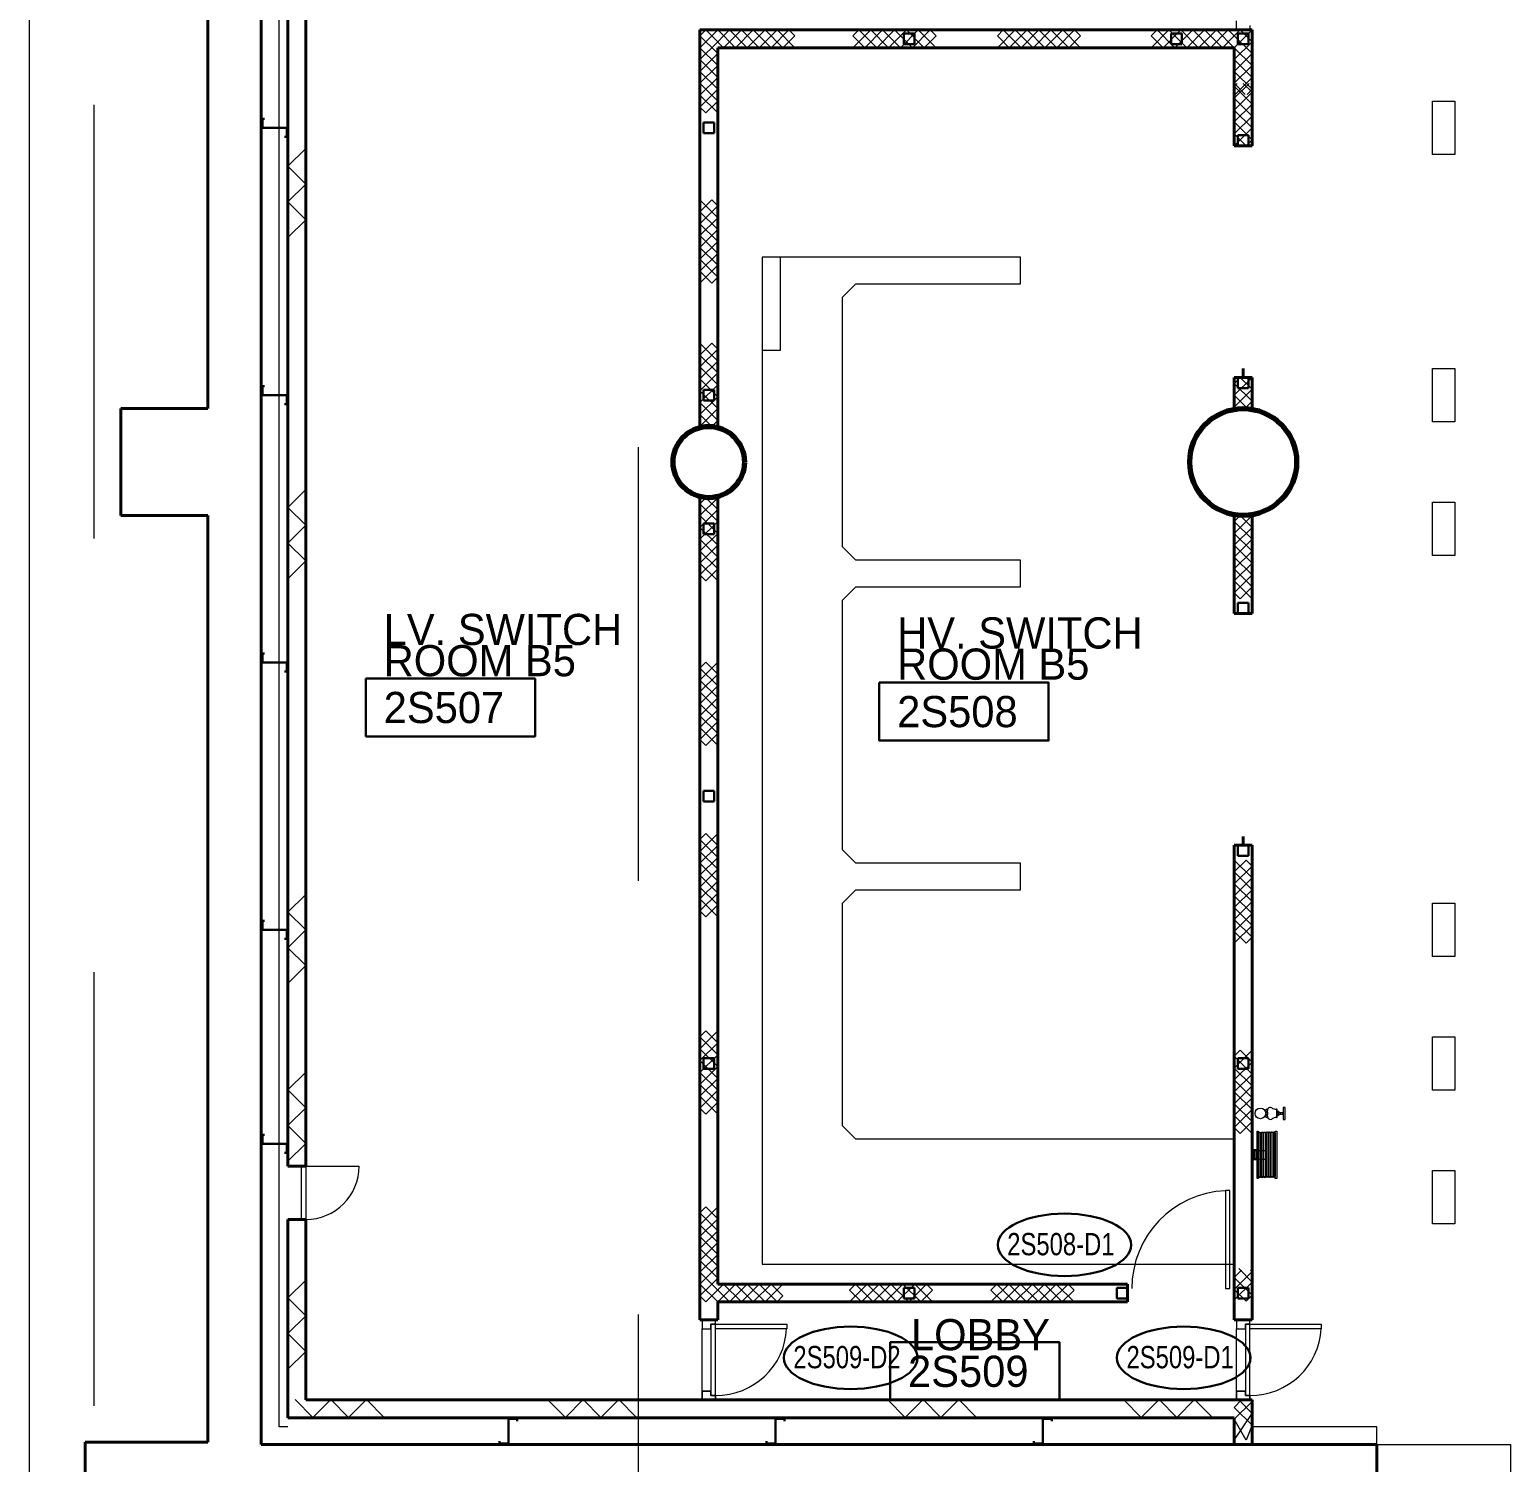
# Model space of a CAD drawing. Header units: metres. Extents: x 1807 to 3745, y 842 to 1968.
# Drawn here: x 3364.38 to 3381, y 1188.78 to 1204.85 of the extents above; entities that cross this region are included whole.
import ezdxf
from ezdxf.enums import TextEntityAlignment as Align

# ---------------------------------------------------------------- set-up
doc = ezdxf.new("R2010")
doc.units = ezdxf.units.M
doc.header["$MEASUREMENT"] = 0
for name, pattern in [('DGN1', [7.299439, 0, -7.299439]), ('DGN2', [9.732586, 4.866293, -4.866293]), ('DGN6', [18.248598, 0, -3.64972, 7.299439, -3.64972, 0, -3.64972])]:
    doc.linetypes.add(name, pattern=pattern)
doc.layers.get('0').update_dxf_attribs({"lineweight": 0})
for name, color, linetype, lineweight in [('Level 1', 7, 'Continuous', 0), ('Level 31', 7, 'Continuous', 0), ('Level 33', 7, 'Continuous', 0), ('Primary Door', 7, 'Continuous', 0), ('TRIRIGA DOOR BOX', 7, 'Continuous', 0)]:
    doc.layers.add(name, color=color, linetype=linetype, lineweight=lineweight)
doc.styles.add('Style-CHAR_FAST_FONT', font='CHAR_FAST_FONT.shx', dxfattribs={"height": 0.2})

# ---------------------------------------------------------------- blocks, each defined once
blk = doc.blocks.new('AnonymusCell_262')
at = {"layer": 'Primary Door', "color": 7, "linetype": 'Continuous', "lineweight": 30}
blk.add_ellipse((0, 0), major_axis=(0.75, 0), ratio=0.466667, dxfattribs=at)
at = {"layer": 'Primary Door', "color": 7, "linetype": 'Continuous', "lineweight": 30, "style": 'Style-CHAR_FAST_FONT', "width": 0.799986}
blk.add_text('2S508-D1', height=0.25, dxfattribs=at).set_placement((-0.643, 0.133), align=Align.TOP_LEFT)
blk = doc.blocks.new('AnonymusCell_264')
at = {"layer": 'Primary Door', "color": 7, "linetype": 'Continuous', "lineweight": 30}
blk.add_ellipse((0, 0), major_axis=(0.75, 0), ratio=0.466667, dxfattribs=at)
at = {"layer": 'Primary Door', "color": 7, "linetype": 'Continuous', "lineweight": 30, "style": 'Style-CHAR_FAST_FONT', "width": 0.799986}
blk.add_text('2S509-D1', height=0.25, dxfattribs=at).set_placement((-0.643, 0.133), align=Align.TOP_LEFT)
blk = doc.blocks.new('AnonymusCell_266')
at = {"layer": 'Primary Door', "color": 7, "linetype": 'Continuous', "lineweight": 30}
blk.add_ellipse((0, 0), major_axis=(0.75, 0), ratio=0.466667, dxfattribs=at)
at = {"layer": 'Primary Door', "color": 7, "linetype": 'Continuous', "lineweight": 30, "style": 'Style-CHAR_FAST_FONT', "width": 0.799986}
blk.add_text('2S509-D2', height=0.25, dxfattribs=at).set_placement((-0.643, 0.133), align=Align.TOP_LEFT)

msp = doc.modelspace()

# ---------------------------------------------------------------- linework, layer by layer
at = {"layer": 'Level 1', "color": 7, "linetype": 'Continuous', "lineweight": 40}
for p, q in [((3366.975, 1188.975), (3366.975, 1307.8)), ((3367.275, 1192.1), (3367.275, 1211.9)), ((3367.475, 1192.1), (3367.475, 1211.9)), ((3366.375, 1211.4), (3366.375, 1200.6)), ((3371.9, 1200.4), (3371.9, 1204.85)), ((3371.9, 1204.85), (3378.1, 1204.85)), ((3378.1, 1203.55), (3378.1, 1204.85)), ((3372.1, 1200.4), (3372.1, 1204.65)), ((3372.1, 1204.65), (3377.9, 1204.65)), ((3377.9, 1203.55), (3377.9, 1204.65)), ((3377.9, 1203.55), (3378.1, 1203.55)), ((3377.9, 1200.95), (3378.1, 1200.95)), ((3377.9, 1200.6), (3377.9, 1200.95)), ((3378.1, 1200.6), (3378.1, 1200.95)), ((3365.4, 1200.6), (3366.375, 1200.6)), ((3365.4, 1200.6), (3365.4, 1199.4)), ((3377.9, 1200.6), (3378.1, 1200.6)), ((3372.1, 1200.4), (3371.9, 1200.4)), ((3371.9, 1199.6), (3372.1, 1199.6)), ((3371.9, 1199.6), (3371.9, 1190.375)), ((3372.1, 1199.6), (3372.1, 1191.773)), ((3365.4, 1199.4), (3366.375, 1199.4)), ((3366.375, 1199.4), (3366.375, 1189)), ((3377.9, 1199.4), (3378.1, 1199.4)), ((3377.9, 1198.3), (3377.9, 1199.4)), ((3378.1, 1198.3), (3378.1, 1199.4)), ((3377.9, 1198.3), (3378.1, 1198.3)), ((3377.9, 1195.7), (3378.1, 1195.7)), ((3377.9, 1193.4), (3377.9, 1195.7)), ((3378.1, 1193.4), (3378.1, 1195.7)), ((3377.9, 1190.375), (3377.9, 1193.4)), ((3378.1, 1190.375), (3378.1, 1193.4)), ((3367.475, 1192.1), (3367.275, 1192.1)), ((3372.1, 1191.773), (3372.1, 1190.775)), ((3367.475, 1191.5), (3367.275, 1191.5)), ((3367.275, 1189.275), (3367.275, 1191.5)), ((3367.475, 1189.475), (3367.475, 1191.5)), ((3376.7, 1190.775), (3372.1, 1190.775)), ((3376.7, 1190.575), (3376.7, 1190.775)), ((3372.1, 1190.575), (3372.1, 1190.375)), ((3376.7, 1190.575), (3372.1, 1190.575)), ((3372.1, 1190.375), (3371.9, 1190.375)), ((3378.1, 1190.375), (3377.9, 1190.375)), ((3377.9, 1189.475), (3367.475, 1189.475)), ((3377.9, 1189.475), (3378.1, 1189.475)), ((3378.1, 1188.975), (3378.1, 1189.475)), ((3377.9, 1189.275), (3367.275, 1189.275)), ((3377.9, 1188.975), (3377.9, 1189.275)), ((3366.375, 1189), (3365, 1189)), ((3365, 1189), (3365, 1187)), ((3379.5, 1188.975), (3366.975, 1188.975)), ((3377.9, 1188.975), (3378.1, 1188.975)), ((3379.5, 1089.479), (3379.5, 1188.975))]:
    msp.add_line(p, q, dxfattribs=at)
at = {"layer": 'Level 1', "color": 7, "linetype": 'DGN2', "lineweight": 13}
msp.add_line((3365.1, 1082.35), (3365.1, 1307.259), dxfattribs=at)
at = {"layer": 'Level 1', "color": 7, "linetype": 'Continuous', "lineweight": 13}
for p, q in [((3364.375, 1186.375), (3364.375, 1306.761)), ((3372.6, 1202.3), (3372.6, 1191)), ((3375.5, 1202.3), (3372.6, 1202.3)), ((3375.5, 1202), (3375.5, 1202.3)), ((3373.5, 1201.85), (3373.65, 1202)), ((3373.65, 1202), (3375.5, 1202)), ((3373.5, 1199.05), (3373.5, 1201.85)), ((3373.65, 1198.9), (3373.5, 1199.05)), ((3375.5, 1198.9), (3373.65, 1198.9)), ((3375.5, 1198.6), (3375.5, 1198.9)), ((3373.5, 1198.45), (3373.65, 1198.6)), ((3373.65, 1198.6), (3375.5, 1198.6)), ((3373.5, 1195.65), (3373.5, 1198.45)), ((3373.65, 1195.5), (3373.5, 1195.65)), ((3375.5, 1195.5), (3373.65, 1195.5)), ((3375.5, 1195.2), (3375.5, 1195.5)), ((3373.5, 1195.05), (3373.65, 1195.2)), ((3373.65, 1195.2), (3375.5, 1195.2)), ((3373.5, 1192.55), (3373.5, 1195.05)), ((3373.65, 1192.4), (3373.5, 1192.55)), ((3377.9, 1192.4), (3373.65, 1192.4)), ((3377.9, 1191), (3377.9, 1192.4)), ((3378.156, 1191.962), (3378.156, 1192.492)), ((3378.156, 1192.492), (3378.17, 1192.492)), ((3378.17, 1192.492), (3378.17, 1191.962)), ((3378.361, 1191.962), (3378.361, 1192.492)), ((3378.361, 1192.492), (3378.376, 1192.492)), ((3378.376, 1192.492), (3378.376, 1191.962)), ((3367.425, 1192.1), (3367.425, 1191.5)), ((3367.475, 1192.1), (3367.475, 1191.5)), ((3378.17, 1191.962), (3378.156, 1191.962)), ((3378.376, 1191.962), (3378.361, 1191.962)), ((3372.6, 1191), (3377.9, 1191))]:
    msp.add_line(p, q, dxfattribs=at)
at = {"layer": 'Level 1', "color": 7, "linetype": 'DGN2', "lineweight": 0}
for p, q in [((3371.21, 1078.51), (3371.21, 1301.234)), ((3367.475, 1192.1), (3368.075, 1192.1))]:
    msp.add_line(p, q, dxfattribs=at)
at = {"layer": 'Level 1', "color": 7, "linetype": 'Continuous', "lineweight": 0}
for p, q in [((3367.175, 1189.175), (3367.175, 1211.9)), ((3372.1, 1204.85), (3371.9, 1204.65)), ((3371.9, 1204.783), (3371.967, 1204.85)), ((3371.967, 1204.85), (3372.1, 1204.717)), ((3372.033, 1204.783), (3372.1, 1204.85)), ((3372.233, 1204.85), (3372.033, 1204.65)), ((3372.1, 1204.85), (3372.3, 1204.65)), ((3372.367, 1204.85), (3372.167, 1204.65)), ((3372.433, 1204.65), (3372.233, 1204.85)), ((3372.3, 1204.65), (3372.5, 1204.85)), ((3372.567, 1204.65), (3372.367, 1204.85)), ((3372.633, 1204.85), (3372.433, 1204.65)), ((3372.5, 1204.85), (3372.7, 1204.65)), ((3372.767, 1204.85), (3372.567, 1204.65)), ((3372.833, 1204.65), (3372.633, 1204.85)), ((3372.7, 1204.65), (3372.9, 1204.85)), ((3372.967, 1204.65), (3372.767, 1204.85)), ((3372.9, 1204.85), (3372.967, 1204.783)), ((3373.619, 1204.783), (3373.686, 1204.85)), ((3373.819, 1204.85), (3373.619, 1204.65)), ((3373.686, 1204.85), (3373.886, 1204.65)), ((3373.952, 1204.85), (3373.752, 1204.65)), ((3374.019, 1204.65), (3373.819, 1204.85)), ((3373.886, 1204.65), (3374.086, 1204.85)), ((3374.152, 1204.65), (3373.952, 1204.85)), ((3374.219, 1204.85), (3374.019, 1204.65)), ((3374.086, 1204.85), (3374.286, 1204.65)), ((3374.352, 1204.85), (3374.152, 1204.65)), ((3374.419, 1204.65), (3374.219, 1204.85)), ((3374.286, 1204.65), (3374.486, 1204.85)), ((3374.552, 1204.65), (3374.352, 1204.85)), ((3374.486, 1204.85), (3374.552, 1204.783)), ((3375.241, 1204.783), (3375.307, 1204.85)), ((3375.441, 1204.85), (3375.241, 1204.65)), ((3375.307, 1204.85), (3375.507, 1204.65)), ((3375.574, 1204.85), (3375.374, 1204.65)), ((3375.641, 1204.65), (3375.441, 1204.85)), ((3375.507, 1204.65), (3375.707, 1204.85)), ((3375.774, 1204.65), (3375.574, 1204.85)), ((3375.841, 1204.85), (3375.641, 1204.65)), ((3375.707, 1204.85), (3375.907, 1204.65)), ((3375.974, 1204.85), (3375.774, 1204.65)), ((3376.041, 1204.65), (3375.841, 1204.85)), ((3375.907, 1204.65), (3376.107, 1204.85)), ((3376.174, 1204.65), (3375.974, 1204.85)), ((3376.107, 1204.85), (3376.174, 1204.783)), ((3376.967, 1204.783), (3377.033, 1204.85)), ((3377.167, 1204.85), (3376.967, 1204.65)), ((3377.033, 1204.85), (3377.233, 1204.65)), ((3377.3, 1204.85), (3377.1, 1204.65)), ((3377.367, 1204.65), (3377.167, 1204.85)), ((3377.233, 1204.65), (3377.433, 1204.85)), ((3377.5, 1204.65), (3377.3, 1204.85)), ((3377.567, 1204.85), (3377.367, 1204.65)), ((3377.433, 1204.85), (3377.633, 1204.65)), ((3377.7, 1204.85), (3377.5, 1204.65)), ((3377.767, 1204.65), (3377.567, 1204.85)), ((3377.633, 1204.65), (3377.833, 1204.85)), ((3377.9, 1204.65), (3377.7, 1204.85)), ((3377.833, 1204.85), (3377.9, 1204.783)), ((3378.1, 1204.85), (3377.9, 1204.65)), ((3377.9, 1204.783), (3377.967, 1204.85)), ((3377.925, 1204.85), (3377.925, 1204.95)), ((3378.075, 1204.85), (3377.925, 1204.85)), ((3377.967, 1204.85), (3378.1, 1204.717)), ((3378.075, 1204.9), (3378.075, 1204.85)), ((3372.1, 1204.583), (3371.9, 1204.783)), ((3372.1, 1204.717), (3371.9, 1204.517)), ((3371.9, 1204.65), (3372.1, 1204.45)), ((3372.167, 1204.65), (3372.033, 1204.783)), ((3372.967, 1204.783), (3372.833, 1204.65)), ((3373.752, 1204.65), (3373.619, 1204.783)), ((3374.552, 1204.783), (3374.419, 1204.65)), ((3375.374, 1204.65), (3375.241, 1204.783)), ((3376.174, 1204.783), (3376.041, 1204.65)), ((3377.1, 1204.65), (3376.967, 1204.783)), ((3377.9, 1204.783), (3377.767, 1204.65)), ((3378.1, 1204.583), (3377.9, 1204.783)), ((3378.1, 1204.717), (3377.9, 1204.517)), ((3377.9, 1204.65), (3378.1, 1204.45)), ((3371.9, 1204.383), (3372.1, 1204.583)), ((3371.9, 1204.517), (3372.1, 1204.317)), ((3377.9, 1204.383), (3378.1, 1204.583)), ((3377.9, 1204.517), (3378.1, 1204.317)), ((3372.1, 1204.45), (3371.9, 1204.25)), ((3372.1, 1204.183), (3371.9, 1204.383)), ((3372.1, 1204.317), (3371.9, 1204.117)), ((3378.1, 1204.45), (3377.9, 1204.25)), ((3378.1, 1204.183), (3377.9, 1204.383)), ((3378.1, 1204.317), (3377.91, 1204.126)), ((3371.9, 1204.25), (3372.1, 1204.05)), ((3371.9, 1203.983), (3372.1, 1204.183)), ((3377.9, 1204.25), (3378.024, 1204.126)), ((3377.933, 1204.249), (3377.9, 1204.217)), ((3377.9, 1204.083), (3378.066, 1204.249)), ((3377.9, 1204.217), (3378.1, 1204.017)), ((3377.9, 1203.95), (3378.1, 1204.15)), ((3378.1, 1204.15), (3378.001, 1204.249)), ((3378.043, 1204.126), (3378.1, 1204.183)), ((3371.9, 1204.117), (3372.1, 1203.917)), ((3371.967, 1203.917), (3371.9, 1203.983)), ((3372.1, 1204.05), (3371.967, 1203.917)), ((3378.1, 1203.883), (3377.9, 1204.083)), ((3378.1, 1204.017), (3377.9, 1203.817)), ((3380.125, 1204.05), (3380.375, 1204.05)), ((3380.125, 1203.45), (3380.125, 1204.05)), ((3380.375, 1204.05), (3380.375, 1203.45)), ((3378.1, 1203.75), (3377.9, 1203.95)), ((3377.9, 1203.683), (3378.1, 1203.883)), ((3377.9, 1203.817), (3378.1, 1203.617)), ((3377.9, 1203.55), (3378.1, 1203.75)), ((3378.033, 1203.55), (3377.9, 1203.683)), ((3367.475, 1203.52), (3367.275, 1203.32)), ((3378.1, 1203.617), (3378.033, 1203.55)), ((3367.275, 1203.32), (3367.475, 1203.12)), ((3380.375, 1203.45), (3380.125, 1203.45)), ((3367.475, 1203.12), (3367.275, 1202.92)), ((3367.275, 1202.92), (3367.475, 1202.72)), ((3371.9, 1202.808), (3372.033, 1202.942)), ((3372.1, 1202.742), (3371.9, 1202.942)), ((3372.1, 1202.875), (3371.9, 1202.675)), ((3372.033, 1202.942), (3372.1, 1202.875)), ((3367.475, 1202.72), (3367.275, 1202.52)), ((3372.1, 1202.608), (3371.9, 1202.808)), ((3371.9, 1202.542), (3372.1, 1202.742)), ((3371.9, 1202.675), (3372.1, 1202.475)), ((3371.9, 1202.408), (3372.1, 1202.608)), ((3372.1, 1202.342), (3371.9, 1202.542)), ((3372.1, 1202.475), (3371.9, 1202.275)), ((3372.1, 1202.208), (3371.9, 1202.408)), ((3371.9, 1202.142), (3372.1, 1202.342)), ((3371.9, 1202.275), (3372.1, 1202.075)), ((3371.9, 1202.008), (3372.1, 1202.208)), ((3372.8, 1202.3), (3372.8, 1201.25)), ((3372.033, 1202.008), (3371.9, 1202.142)), ((3372.1, 1202.075), (3372.033, 1202.008)), ((3371.9, 1201.2), (3372.033, 1201.333)), ((3372.1, 1201.133), (3371.9, 1201.333)), ((3372.033, 1201.333), (3372.1, 1201.267)), ((3372.1, 1201.267), (3371.9, 1201.067)), ((3372.1, 1201), (3371.9, 1201.2)), ((3372.8, 1201.25), (3372.6, 1201.25)), ((3371.9, 1200.933), (3372.1, 1201.133)), ((3371.9, 1201.067), (3372.1, 1200.867)), ((3371.9, 1200.8), (3372.1, 1201)), ((3380.125, 1201.05), (3380.375, 1201.05)), ((3380.125, 1200.45), (3380.125, 1201.05)), ((3380.375, 1201.05), (3380.375, 1200.45)), ((3372.1, 1200.733), (3371.9, 1200.933)), ((3372.1, 1200.867), (3371.9, 1200.667)), ((3378.1, 1200.95), (3377.9, 1200.75)), ((3377.9, 1200.883), (3377.967, 1200.95)), ((3378.1, 1200.683), (3377.9, 1200.883)), ((3377.967, 1200.95), (3378.1, 1200.817)), ((3372.1, 1200.6), (3371.9, 1200.8)), ((3371.9, 1200.533), (3372.1, 1200.733)), ((3371.9, 1200.667), (3372.1, 1200.467)), ((3378.1, 1200.817), (3377.9, 1200.617)), ((3377.9, 1200.75), (3378.05, 1200.6)), ((3378.017, 1200.6), (3378.1, 1200.683)), ((3371.9, 1200.4), (3372.1, 1200.6)), ((3372.033, 1200.4), (3371.9, 1200.533)), ((3377.9, 1200.617), (3377.917, 1200.6)), ((3372.1, 1200.467), (3372.033, 1200.4)), ((3380.375, 1200.45), (3380.125, 1200.45)), ((3367.475, 1199.691), (3367.275, 1199.491)), ((3372.1, 1199.6), (3371.9, 1199.4)), ((3371.9, 1199.533), (3371.967, 1199.6)), ((3372.1, 1199.333), (3371.9, 1199.533)), ((3371.967, 1199.6), (3372.1, 1199.467)), ((3380.125, 1199.55), (3380.375, 1199.55)), ((3380.125, 1198.95), (3380.125, 1199.55)), ((3380.375, 1199.55), (3380.375, 1198.95)), ((3367.275, 1199.491), (3367.475, 1199.291)), ((3372.1, 1199.467), (3371.9, 1199.267)), ((3371.9, 1199.4), (3372.1, 1199.2)), ((3371.9, 1199.133), (3372.1, 1199.333)), ((3378.1, 1199.4), (3377.9, 1199.2)), ((3377.9, 1199.333), (3377.967, 1199.4)), ((3378.1, 1199.133), (3377.9, 1199.333)), ((3377.967, 1199.4), (3378.1, 1199.267)), ((3367.475, 1199.291), (3367.275, 1199.091)), ((3371.9, 1199.267), (3372.1, 1199.067)), ((3372.1, 1199.2), (3371.9, 1199)), ((3378.1, 1199.267), (3377.9, 1199.067)), ((3377.9, 1199.2), (3378.1, 1199)), ((3367.275, 1199.091), (3367.475, 1198.891)), ((3372.1, 1198.933), (3371.9, 1199.133)), ((3372.1, 1199.067), (3371.9, 1198.867)), ((3371.9, 1199), (3372.1, 1198.8)), ((3377.9, 1198.933), (3378.1, 1199.133)), ((3377.9, 1199.067), (3378.1, 1198.867)), ((3378.1, 1199), (3377.9, 1198.8)), ((3367.475, 1198.891), (3367.275, 1198.691)), ((3371.9, 1198.733), (3372.1, 1198.933)), ((3371.9, 1198.867), (3372.1, 1198.667)), ((3378.1, 1198.733), (3377.9, 1198.933)), ((3378.1, 1198.867), (3377.9, 1198.667)), ((3380.375, 1198.95), (3380.125, 1198.95)), ((3371.967, 1198.667), (3371.9, 1198.733)), ((3372.1, 1198.8), (3371.967, 1198.667)), ((3377.9, 1198.8), (3378.1, 1198.6)), ((3377.9, 1198.533), (3378.1, 1198.733)), ((3377.9, 1198.667), (3378.1, 1198.467)), ((3377.967, 1198.467), (3377.9, 1198.533)), ((3378.1, 1198.6), (3377.967, 1198.467)), ((3372.1, 1197.754), (3371.9, 1197.554)), ((3371.9, 1197.688), (3371.967, 1197.754)), ((3372.1, 1197.488), (3371.9, 1197.688)), ((3371.967, 1197.754), (3372.1, 1197.621)), ((3372.1, 1197.621), (3371.9, 1197.421)), ((3371.9, 1197.554), (3372.1, 1197.354)), ((3371.9, 1197.288), (3372.1, 1197.488)), ((3371.9, 1197.421), (3372.1, 1197.221)), ((3372.1, 1197.354), (3371.9, 1197.154)), ((3372.1, 1197.088), (3371.9, 1197.288)), ((3372.1, 1197.221), (3371.9, 1197.021)), ((3371.9, 1197.154), (3372.1, 1196.954)), ((3371.9, 1196.888), (3372.1, 1197.088)), ((3371.9, 1197.021), (3372.1, 1196.821)), ((3371.967, 1196.821), (3371.9, 1196.888)), ((3372.1, 1196.954), (3371.967, 1196.821)), ((3372.1, 1195.831), (3371.9, 1195.631)), ((3371.9, 1195.764), (3371.967, 1195.831)), ((3372.1, 1195.564), (3371.9, 1195.764)), ((3372.1, 1195.698), (3371.9, 1195.498)), ((3371.967, 1195.831), (3372.1, 1195.698)), ((3371.9, 1195.631), (3372.1, 1195.431)), ((3371.9, 1195.364), (3372.1, 1195.564)), ((3377.9, 1195.4), (3378.033, 1195.533)), ((3378.1, 1195.333), (3377.9, 1195.533)), ((3378.033, 1195.533), (3378.1, 1195.467)), ((3371.9, 1195.498), (3372.1, 1195.298)), ((3372.1, 1195.431), (3371.9, 1195.231)), ((3372.1, 1195.164), (3371.9, 1195.364)), ((3378.1, 1195.467), (3377.9, 1195.267)), ((3378.1, 1195.2), (3377.9, 1195.4)), ((3372.1, 1195.298), (3371.9, 1195.098)), ((3371.9, 1195.231), (3372.1, 1195.031)), ((3377.9, 1195.133), (3378.1, 1195.333)), ((3377.9, 1195.267), (3378.1, 1195.067)), ((3377.9, 1195), (3378.1, 1195.2)), ((3367.475, 1195.149), (3367.275, 1194.949)), ((3371.9, 1194.964), (3372.1, 1195.164)), ((3371.9, 1195.098), (3372.1, 1194.898)), ((3372.1, 1195.031), (3371.967, 1194.898)), ((3378.1, 1194.933), (3377.9, 1195.133)), ((3378.1, 1195.067), (3377.9, 1194.867)), ((3380.125, 1195.05), (3380.375, 1195.05)), ((3380.125, 1194.45), (3380.125, 1195.05)), ((3380.375, 1195.05), (3380.375, 1194.45)), ((3367.275, 1194.949), (3367.475, 1194.749)), ((3371.967, 1194.898), (3371.9, 1194.964)), ((3378.1, 1194.8), (3377.9, 1195)), ((3377.9, 1194.733), (3378.1, 1194.933)), ((3377.9, 1194.867), (3378.1, 1194.667)), ((3367.475, 1194.749), (3367.275, 1194.549)), ((3377.9, 1194.6), (3378.1, 1194.8)), ((3378.033, 1194.6), (3377.9, 1194.733)), ((3367.275, 1194.549), (3367.475, 1194.349)), ((3378.1, 1194.667), (3378.033, 1194.6)), ((3367.475, 1194.349), (3367.275, 1194.149)), ((3380.375, 1194.45), (3380.125, 1194.45)), ((3372.1, 1193.616), (3371.9, 1193.416)), ((3371.9, 1193.55), (3371.967, 1193.616)), ((3372.1, 1193.35), (3371.9, 1193.55)), ((3371.967, 1193.616), (3372.1, 1193.483)), ((3380.125, 1193.55), (3380.375, 1193.55)), ((3380.125, 1192.95), (3380.125, 1193.55)), ((3380.375, 1193.55), (3380.375, 1192.95)), ((3372.1, 1193.483), (3371.9, 1193.283)), ((3371.9, 1193.416), (3372.1, 1193.216)), ((3371.9, 1193.15), (3372.1, 1193.35)), ((3378.1, 1193.4), (3377.9, 1193.2)), ((3377.9, 1193.333), (3377.967, 1193.4)), ((3377.967, 1193.4), (3378.1, 1193.267)), ((3371.9, 1193.283), (3372.1, 1193.083)), ((3372.1, 1193.216), (3371.9, 1193.016)), ((3378.1, 1193.133), (3377.9, 1193.333)), ((3378.1, 1193.267), (3377.9, 1193.067)), ((3377.9, 1193.2), (3378.1, 1193)), ((3367.475, 1193.155), (3367.275, 1192.955)), ((3372.1, 1192.95), (3371.9, 1193.15)), ((3372.1, 1193.083), (3371.9, 1192.883)), ((3371.9, 1193.016), (3372.1, 1192.816)), ((3377.9, 1192.933), (3378.1, 1193.133)), ((3377.9, 1193.067), (3378.1, 1192.867)), ((3367.275, 1192.955), (3367.475, 1192.755)), ((3371.9, 1192.75), (3372.1, 1192.95)), ((3371.9, 1192.883), (3372.1, 1192.683)), ((3378.1, 1193), (3377.9, 1192.8)), ((3378.1, 1192.733), (3377.9, 1192.933)), ((3378.1, 1192.867), (3377.9, 1192.667)), ((3380.375, 1192.95), (3380.125, 1192.95)), ((3367.475, 1192.755), (3367.275, 1192.555)), ((3371.967, 1192.683), (3371.9, 1192.75)), ((3372.1, 1192.816), (3371.967, 1192.683)), ((3377.9, 1192.8), (3378.1, 1192.6)), ((3377.9, 1192.533), (3378.1, 1192.733)), ((3378.239, 1192.73), (3378.256, 1192.73)), ((3378.258, 1192.738), (3378.258, 1192.739)), ((3378.258, 1192.739), (3378.273, 1192.739)), ((3378.273, 1192.71), (3378.258, 1192.71)), ((3378.383, 1192.739), (3378.373, 1192.739)), ((3378.373, 1192.739), (3378.373, 1192.644)), ((3378.383, 1192.644), (3378.383, 1192.739)), ((3378.395, 1192.714), (3378.383, 1192.714)), ((3378.383, 1192.714), (3378.383, 1192.669)), ((3378.395, 1192.702), (3378.383, 1192.702)), ((3378.395, 1192.681), (3378.383, 1192.681)), ((3378.415, 1192.703), (3378.415, 1192.699)), ((3378.45, 1192.699), (3378.415, 1192.699)), ((3378.415, 1192.699), (3378.415, 1192.684)), ((3378.415, 1192.684), (3378.415, 1192.679)), ((3378.415, 1192.684), (3378.45, 1192.684)), ((3378.47, 1192.759), (3378.45, 1192.759)), ((3378.45, 1192.759), (3378.45, 1192.624)), ((3378.45, 1192.684), (3378.45, 1192.699)), ((3378.47, 1192.624), (3378.47, 1192.759)), ((3367.275, 1192.555), (3367.475, 1192.355)), ((3377.9, 1192.667), (3378.1, 1192.467)), ((3377.967, 1192.467), (3377.9, 1192.533)), ((3378.1, 1192.6), (3377.967, 1192.467)), ((3378.256, 1192.653), (3378.239, 1192.653)), ((3378.273, 1192.673), (3378.258, 1192.673)), ((3378.273, 1192.644), (3378.258, 1192.644)), ((3378.373, 1192.644), (3378.383, 1192.644)), ((3378.383, 1192.669), (3378.392, 1192.669)), ((3378.45, 1192.624), (3378.47, 1192.624)), ((3367.475, 1192.355), (3367.275, 1192.155)), ((3378.174, 1192.472), (3378.174, 1191.982)), ((3378.193, 1192.472), (3378.193, 1191.982)), ((3378.211, 1192.472), (3378.211, 1191.982)), ((3378.23, 1192.472), (3378.23, 1191.982)), ((3378.249, 1192.469), (3378.249, 1191.982)), ((3378.249, 1192.469), (3378.249, 1191.982)), ((3378.267, 1192.472), (3378.267, 1191.982)), ((3378.286, 1192.472), (3378.286, 1191.982)), ((3378.304, 1192.472), (3378.304, 1191.982)), ((3378.323, 1192.472), (3378.323, 1191.982)), ((3378.341, 1192.472), (3378.341, 1191.982)), ((3378.36, 1192.472), (3378.36, 1191.982)), ((3380.125, 1192.05), (3380.375, 1192.05)), ((3380.125, 1191.45), (3380.125, 1192.05)), ((3380.375, 1192.05), (3380.375, 1191.45)), ((3377.85, 1191.825), (3377.8, 1191.825)), ((3377.8, 1191.825), (3377.8, 1190.725)), ((3377.85, 1190.725), (3377.85, 1191.825)), ((3372.1, 1191.642), (3371.9, 1191.442)), ((3371.9, 1191.575), (3371.967, 1191.642)), ((3372.1, 1191.375), (3371.9, 1191.575)), ((3371.967, 1191.642), (3372.1, 1191.508)), ((3372.1, 1191.508), (3371.9, 1191.308)), ((3371.9, 1191.442), (3372.1, 1191.242)), ((3371.9, 1191.175), (3372.1, 1191.375)), ((3380.375, 1191.45), (3380.125, 1191.45)), ((3371.9, 1191.308), (3372.1, 1191.108)), ((3372.1, 1191.242), (3371.9, 1191.042)), ((3372.1, 1190.975), (3371.9, 1191.175)), ((3372.1, 1191.108), (3371.9, 1190.908)), ((3371.9, 1191.042), (3372.1, 1190.842)), ((3371.9, 1190.775), (3372.1, 1190.975)), ((3371.9, 1190.908), (3372.1, 1190.708)), ((3377.983, 1190.933), (3377.9, 1190.85)), ((3377.9, 1190.716), (3378.1, 1190.916)), ((3377.9, 1190.85), (3378.1, 1190.65)), ((3378.1, 1190.799), (3377.95, 1190.949)), ((3378.1, 1190.916), (3378.083, 1190.933)), ((3367.475, 1190.82), (3367.275, 1190.62)), ((3371.9, 1190.775), (3372.1, 1190.575)), ((3371.9, 1190.642), (3372.033, 1190.775)), ((3371.967, 1190.708), (3371.9, 1190.775)), ((3372.1, 1190.842), (3371.967, 1190.708)), ((3372.167, 1190.775), (3371.967, 1190.575)), ((3372.033, 1190.775), (3372.233, 1190.575)), ((3372.1, 1190.575), (3372.3, 1190.775)), ((3372.367, 1190.575), (3372.167, 1190.775)), ((3372.233, 1190.575), (3372.433, 1190.775)), ((3372.3, 1190.775), (3372.5, 1190.575)), ((3372.567, 1190.775), (3372.367, 1190.575)), ((3372.433, 1190.775), (3372.633, 1190.575)), ((3372.5, 1190.575), (3372.7, 1190.775)), ((3372.767, 1190.575), (3372.567, 1190.775)), ((3372.633, 1190.575), (3372.833, 1190.775)), ((3372.7, 1190.775), (3372.833, 1190.642)), ((3373.58, 1190.708), (3373.646, 1190.775)), ((3373.78, 1190.775), (3373.58, 1190.575)), ((3373.713, 1190.575), (3373.58, 1190.708)), ((3373.646, 1190.775), (3373.846, 1190.575)), ((3373.913, 1190.775), (3373.713, 1190.575)), ((3373.98, 1190.575), (3373.78, 1190.775)), ((3373.846, 1190.575), (3374.046, 1190.775)), ((3374.113, 1190.575), (3373.913, 1190.775)), ((3374.18, 1190.775), (3373.98, 1190.575)), ((3374.046, 1190.775), (3374.246, 1190.575)), ((3374.313, 1190.775), (3374.113, 1190.575)), ((3374.38, 1190.575), (3374.18, 1190.775)), ((3374.246, 1190.575), (3374.446, 1190.775)), ((3374.513, 1190.575), (3374.313, 1190.775)), ((3374.513, 1190.708), (3374.38, 1190.575)), ((3374.446, 1190.775), (3374.513, 1190.708)), ((3375.168, 1190.708), (3375.234, 1190.775)), ((3375.368, 1190.775), (3375.168, 1190.575)), ((3375.301, 1190.575), (3375.168, 1190.708)), ((3375.234, 1190.775), (3375.434, 1190.575)), ((3375.501, 1190.775), (3375.301, 1190.575)), ((3375.568, 1190.575), (3375.368, 1190.775)), ((3375.434, 1190.575), (3375.634, 1190.775)), ((3375.701, 1190.575), (3375.501, 1190.775)), ((3375.768, 1190.775), (3375.568, 1190.575)), ((3375.634, 1190.775), (3375.834, 1190.575)), ((3375.901, 1190.775), (3375.701, 1190.575)), ((3375.968, 1190.575), (3375.768, 1190.775)), ((3375.834, 1190.575), (3376.034, 1190.775)), ((3376.101, 1190.575), (3375.901, 1190.775)), ((3376.101, 1190.708), (3375.968, 1190.575)), ((3376.034, 1190.775), (3376.101, 1190.708)), ((3377.8, 1190.725), (3377.85, 1190.725)), ((3377.9, 1190.599), (3378.1, 1190.799)), ((3378.033, 1190.583), (3377.9, 1190.716)), ((3367.275, 1190.62), (3367.475, 1190.42)), ((3371.967, 1190.575), (3371.9, 1190.642)), ((3372.833, 1190.642), (3372.767, 1190.575)), ((3378.1, 1190.65), (3378.033, 1190.583)), ((3367.475, 1190.42), (3367.275, 1190.22)), ((3372.075, 1190.375), (3371.925, 1190.375)), ((3371.925, 1190.375), (3371.925, 1190.275)), ((3372.075, 1190.375), (3371.925, 1190.375)), ((3371.925, 1190.375), (3371.925, 1190.275)), ((3372.075, 1190.325), (3372.075, 1190.375)), ((3372.075, 1190.325), (3372.075, 1190.375)), ((3378.075, 1190.375), (3377.925, 1190.375)), ((3377.925, 1190.375), (3377.925, 1190.275)), ((3378.075, 1190.375), (3377.925, 1190.375)), ((3377.925, 1190.375), (3377.925, 1190.275)), ((3378.075, 1190.325), (3378.075, 1190.375)), ((3378.075, 1190.325), (3378.075, 1190.375)), ((3367.275, 1190.22), (3367.475, 1190.02)), ((3371.925, 1189.575), (3371.925, 1190.275)), ((3371.925, 1190.275), (3372.025, 1190.275)), ((3371.925, 1190.275), (3372.025, 1190.275)), ((3372.025, 1190.275), (3372.025, 1190.325)), ((3372.025, 1190.325), (3372.075, 1190.325)), ((3372.025, 1190.275), (3372.025, 1190.325)), ((3372.025, 1190.325), (3372.075, 1190.325)), ((3372.075, 1190.325), (3372.025, 1190.325)), ((3372.025, 1190.325), (3372.025, 1189.525)), ((3372.075, 1190.325), (3372.875, 1190.325)), ((3372.075, 1190.275), (3372.075, 1190.325)), ((3372.075, 1189.525), (3372.075, 1190.325)), ((3372.875, 1190.275), (3372.075, 1190.275)), ((3372.875, 1190.325), (3372.875, 1190.275)), ((3377.925, 1189.575), (3377.925, 1190.275)), ((3377.925, 1190.275), (3378.025, 1190.275)), ((3377.925, 1190.275), (3378.025, 1190.275)), ((3378.025, 1190.275), (3378.025, 1190.325)), ((3378.025, 1190.325), (3378.075, 1190.325)), ((3378.025, 1190.275), (3378.025, 1190.325)), ((3378.025, 1190.325), (3378.075, 1190.325)), ((3378.075, 1190.325), (3378.025, 1190.325)), ((3378.025, 1190.325), (3378.025, 1189.525)), ((3378.075, 1190.325), (3378.875, 1190.325)), ((3378.075, 1190.275), (3378.075, 1190.325)), ((3378.075, 1189.525), (3378.075, 1190.325)), ((3378.875, 1190.275), (3378.075, 1190.275)), ((3378.875, 1190.325), (3378.875, 1190.275)), ((3367.475, 1190.02), (3367.275, 1189.82)), ((3371.925, 1189.475), (3371.925, 1189.575)), ((3371.925, 1189.575), (3372.025, 1189.575)), ((3372.025, 1189.575), (3371.925, 1189.575)), ((3371.925, 1189.575), (3371.925, 1189.475)), ((3372.025, 1189.575), (3372.025, 1189.525)), ((3372.025, 1189.525), (3372.025, 1189.575)), ((3372.025, 1189.525), (3372.075, 1189.525)), ((3372.075, 1189.525), (3372.025, 1189.525)), ((3372.025, 1189.525), (3372.075, 1189.525)), ((3372.075, 1189.525), (3372.075, 1189.475)), ((3372.075, 1189.475), (3372.075, 1189.525)), ((3377.925, 1189.475), (3377.925, 1189.575)), ((3377.925, 1189.575), (3378.025, 1189.575)), ((3378.025, 1189.575), (3377.925, 1189.575)), ((3377.925, 1189.575), (3377.925, 1189.475)), ((3378.025, 1189.575), (3378.025, 1189.525)), ((3378.025, 1189.525), (3378.025, 1189.575)), ((3378.025, 1189.525), (3378.075, 1189.525)), ((3378.075, 1189.525), (3378.025, 1189.525)), ((3378.025, 1189.525), (3378.075, 1189.525)), ((3378.075, 1189.525), (3378.075, 1189.475)), ((3378.075, 1189.475), (3378.075, 1189.525)), ((3367.356, 1189.48), (3367.556, 1189.28)), ((3367.556, 1189.28), (3367.756, 1189.48)), ((3367.756, 1189.48), (3367.956, 1189.28)), ((3367.956, 1189.28), (3368.156, 1189.48)), ((3368.156, 1189.48), (3368.356, 1189.28)), ((3370.19, 1189.48), (3370.39, 1189.28)), ((3370.39, 1189.28), (3370.59, 1189.48)), ((3370.59, 1189.48), (3370.79, 1189.28)), ((3370.79, 1189.28), (3370.99, 1189.48)), ((3370.99, 1189.48), (3371.19, 1189.28)), ((3372.075, 1189.475), (3371.925, 1189.475)), ((3371.925, 1189.475), (3372.075, 1189.475)), ((3374.006, 1189.48), (3374.206, 1189.28)), ((3374.206, 1189.28), (3374.406, 1189.48)), ((3374.406, 1189.48), (3374.606, 1189.28)), ((3374.606, 1189.28), (3374.806, 1189.48)), ((3374.806, 1189.48), (3375.006, 1189.28)), ((3376.655, 1189.48), (3376.855, 1189.28)), ((3376.855, 1189.28), (3377.055, 1189.48)), ((3377.055, 1189.48), (3377.255, 1189.28)), ((3377.255, 1189.28), (3377.455, 1189.48)), ((3377.455, 1189.48), (3377.655, 1189.28)), ((3377.983, 1189.475), (3377.9, 1189.392)), ((3377.9, 1189.258), (3378.1, 1189.458)), ((3377.9, 1189.392), (3378.1, 1189.192)), ((3378.075, 1189.475), (3377.925, 1189.475)), ((3377.925, 1189.475), (3378.075, 1189.475)), ((3378.1, 1189.325), (3377.95, 1189.475)), ((3378.1, 1189.458), (3378.083, 1189.475)), ((3377.9, 1189.025), (3378.1, 1189.325)), ((3378.033, 1189.025), (3377.9, 1189.258)), ((3378.1, 1189.192), (3378.033, 1189.025)), ((3367.274, 1189.175), (3367.175, 1189.175)), ((3379.5, 1189.175), (3378.101, 1189.175)), ((3379.5, 1188.975), (3379.5, 1189.175)), ((3379.5, 1188.975), (3381, 1188.975)), ((3381, 1188.975), (3381, 1096.188))]:
    msp.add_line(p, q, dxfattribs=at)
at = {"layer": 'Level 1', "color": 7, "linetype": 'Continuous', "lineweight": 30}
for p, q in [((3374.19, 1204.81), (3374.31, 1204.81)), ((3374.19, 1204.69), (3374.19, 1204.81)), ((3374.31, 1204.69), (3374.19, 1204.69)), ((3374.31, 1204.81), (3374.31, 1204.69)), ((3377.19, 1204.81), (3377.31, 1204.81)), ((3377.19, 1204.69), (3377.19, 1204.81)), ((3377.31, 1204.69), (3377.19, 1204.69)), ((3377.31, 1204.81), (3377.31, 1204.69)), ((3377.94, 1204.81), (3378.06, 1204.81)), ((3377.94, 1204.69), (3377.94, 1204.81)), ((3378.06, 1204.69), (3377.94, 1204.69)), ((3378.06, 1204.81), (3378.06, 1204.69)), ((3366.988, 1203.85), (3367.012, 1203.85)), ((3366.988, 1203.85), (3366.988, 1203.75)), ((3366.988, 1203.75), (3367.262, 1203.75)), ((3367.262, 1203.65), (3367.238, 1203.65)), ((3367.262, 1203.75), (3367.262, 1203.65)), ((3371.94, 1203.81), (3372.06, 1203.81)), ((3371.94, 1203.69), (3371.94, 1203.81)), ((3372.06, 1203.69), (3371.94, 1203.69)), ((3372.06, 1203.81), (3372.06, 1203.69)), ((3377.94, 1203.67), (3378.06, 1203.67)), ((3377.94, 1203.55), (3377.94, 1203.67)), ((3378.06, 1203.67), (3378.06, 1203.55)), ((3378.06, 1203.55), (3377.94, 1203.55)), ((3366.988, 1200.85), (3367.012, 1200.85)), ((3366.988, 1200.85), (3366.988, 1200.75)), ((3378.06, 1200.95), (3377.94, 1200.95)), ((3377.94, 1200.95), (3377.94, 1200.83)), ((3377.94, 1200.83), (3378.06, 1200.83)), ((3378.06, 1200.83), (3378.06, 1200.95)), ((3366.988, 1200.75), (3367.262, 1200.75)), ((3367.262, 1200.75), (3367.262, 1200.65)), ((3371.94, 1200.81), (3372.06, 1200.81)), ((3371.94, 1200.69), (3371.94, 1200.81)), ((3372.06, 1200.69), (3371.94, 1200.69)), ((3372.06, 1200.81), (3372.06, 1200.69)), ((3367.262, 1200.65), (3367.238, 1200.65)), ((3371.94, 1199.31), (3372.06, 1199.31)), ((3371.94, 1199.19), (3371.94, 1199.31)), ((3372.06, 1199.19), (3371.94, 1199.19)), ((3372.06, 1199.31), (3372.06, 1199.19)), ((3377.94, 1198.42), (3378.06, 1198.42)), ((3377.94, 1198.3), (3377.94, 1198.42)), ((3378.06, 1198.42), (3378.06, 1198.3)), ((3378.06, 1198.3), (3377.94, 1198.3)), ((3366.988, 1197.85), (3367.012, 1197.85)), ((3366.988, 1197.85), (3366.988, 1197.75)), ((3366.988, 1197.75), (3367.262, 1197.75)), ((3367.262, 1197.75), (3367.262, 1197.65)), ((3367.262, 1197.65), (3367.238, 1197.65)), ((3371.94, 1196.31), (3372.06, 1196.31)), ((3371.94, 1196.19), (3371.94, 1196.31)), ((3372.06, 1196.19), (3371.94, 1196.19)), ((3372.06, 1196.31), (3372.06, 1196.19)), ((3377.94, 1195.7), (3378.06, 1195.7)), ((3377.94, 1195.58), (3377.94, 1195.7)), ((3378.06, 1195.7), (3378.06, 1195.58)), ((3378.06, 1195.58), (3377.94, 1195.58)), ((3366.988, 1194.85), (3367.012, 1194.85)), ((3366.988, 1194.85), (3366.988, 1194.75)), ((3366.988, 1194.75), (3367.262, 1194.75)), ((3367.262, 1194.75), (3367.262, 1194.65)), ((3367.262, 1194.65), (3367.238, 1194.65)), ((3371.94, 1193.31), (3372.06, 1193.31)), ((3371.94, 1193.19), (3371.94, 1193.31)), ((3372.06, 1193.19), (3371.94, 1193.19)), ((3372.06, 1193.31), (3372.06, 1193.19)), ((3377.94, 1193.31), (3378.06, 1193.31)), ((3377.94, 1193.19), (3377.94, 1193.31)), ((3378.06, 1193.19), (3377.94, 1193.19)), ((3378.06, 1193.31), (3378.06, 1193.19)), ((3366.988, 1192.45), (3367.012, 1192.45)), ((3366.988, 1192.45), (3366.988, 1192.35)), ((3366.988, 1192.35), (3367.262, 1192.35)), ((3367.262, 1192.35), (3367.262, 1192.25)), ((3367.262, 1192.25), (3367.238, 1192.25)), ((3378.121, 1192.176), (3378.121, 1192.278)), ((3378.121, 1192.278), (3378.15, 1192.278)), ((3378.15, 1192.278), (3378.15, 1192.176)), ((3378.15, 1192.176), (3378.121, 1192.176)), ((3371.9, 1190.775), (3371.9, 1190.575)), ((3374.19, 1190.735), (3374.31, 1190.735)), ((3374.19, 1190.615), (3374.19, 1190.735)), ((3374.31, 1190.735), (3374.31, 1190.615)), ((3376.58, 1190.735), (3376.7, 1190.735)), ((3376.58, 1190.615), (3376.58, 1190.735)), ((3376.7, 1190.735), (3376.7, 1190.615)), ((3377.94, 1190.735), (3378.06, 1190.735)), ((3377.94, 1190.615), (3377.94, 1190.735)), ((3378.06, 1190.735), (3378.06, 1190.615)), ((3374.31, 1190.615), (3374.19, 1190.615)), ((3376.7, 1190.615), (3376.58, 1190.615)), ((3378.06, 1190.615), (3377.94, 1190.615)), ((3369.75, 1188.987), (3369.75, 1189.263)), ((3369.75, 1189.263), (3369.85, 1189.263)), ((3369.85, 1189.263), (3369.85, 1189.237)), ((3372.75, 1188.987), (3372.75, 1189.263)), ((3372.75, 1189.263), (3372.85, 1189.263)), ((3372.85, 1189.263), (3372.85, 1189.237)), ((3375.75, 1188.987), (3375.75, 1189.263)), ((3375.75, 1189.263), (3375.85, 1189.263)), ((3375.85, 1189.263), (3375.85, 1189.237)), ((3369.65, 1188.987), (3369.65, 1189.013)), ((3369.65, 1188.987), (3369.75, 1188.987)), ((3372.65, 1188.987), (3372.65, 1189.013)), ((3372.65, 1188.987), (3372.75, 1188.987)), ((3375.65, 1188.987), (3375.65, 1189.013)), ((3375.65, 1188.987), (3375.75, 1188.987))]:
    msp.add_line(p, q, dxfattribs=at)
at = {"layer": 'Level 1', "color": 7, "linetype": 'DGN6', "lineweight": 40}
for p, q in [((3378, 1200.95), (3378, 1203.55)), ((3378, 1195.7), (3378, 1198.3))]:
    msp.add_line(p, q, dxfattribs=at)
at = {"layer": 'Level 1', "color": 7, "linetype": 'DGN1', "lineweight": 0}
for p, q in [((3378.15, 1192.275), (3378.358, 1192.275)), ((3378.15, 1192.179), (3378.358, 1192.179))]:
    msp.add_line(p, q, dxfattribs=at)
at = {"layer": 'Level 1', "color": 7, "linetype": 'Continuous', "lineweight": 70}
for centre, radius in [((3378, 1200), 0.6), ((3372, 1200), 0.4)]:
    msp.add_circle(centre, radius, dxfattribs=at)
at = {"layer": 'Level 1', "color": 7, "linetype": 'Continuous', "lineweight": 13}
msp.add_circle((3378.193, 1192.691), 0.06, dxfattribs=at)
at = {"layer": 'Level 1', "color": 7, "linetype": 'Continuous', "lineweight": 0}
for centre, radius, start, end in [((3378.296, 1192.724), 0.04, 158.767, 201.233), ((3378.326, 1192.691), 0.0701, 164.7036, 195.2964), ((3378.305, 1192.725), 0.0339, 61.1573, 156.7573), ((3378.236, 1192.724), 0.04, 338.767, 21.233), ((3378.206, 1192.691), 0.0701, 344.7036, 15.2964), ((3378.37, 1192.818), 0.0799, 232.5986, 272.7841), ((3378.394, 1192.675), 0.00618, 256.1244, 76.1244), ((3378.394, 1192.708), 0.00618, 283.8756, 76.1244), ((3378.388, 1192.691), 0.0127, 304.4192, 55.5808), ((3378.415, 1192.723), 0.0205, 219.866, 270.7387), ((3378.415, 1192.659), 0.0205, 89.2613, 140.134), ((3378.296, 1192.658), 0.04, 158.767, 201.233), ((3378.236, 1192.658), 0.04, 338.767, 21.233), ((3378.305, 1192.657), 0.0339, 203.2427, 298.8427), ((3378.37, 1192.564), 0.0799, 87.2159, 127.4014), ((3377.85, 1190.725), 1.1, 92.6026, 180)]:
    msp.add_arc(centre, radius, start, end, dxfattribs=at)
at = {"layer": 'Level 1', "color": 7, "linetype": 'DGN2', "lineweight": 0}
msp.add_arc((3367.475, 1192.1), 0.6, 270, 0, dxfattribs=at)
at = {"layer": 'Level 1', "color": 7, "linetype": 'Continuous', "lineweight": 0, "extrusion": (0, 0, -1)}
for centre, major_axis, ratio in [((3378.183, 1192.465), (0, -0.017), 0.578812), ((3378.202, 1192.465), (0, -0.017), 0.578812), ((3378.22, 1192.465), (0, -0.017), 0.578812), ((3378.239, 1192.465), (0, -0.017), 0.578812), ((3378.258, 1191.989), (0, 0.017), 0.578813), ((3378.277, 1191.989), (0, 0.017), 0.578813), ((3378.295, 1191.989), (0, 0.017), 0.578813), ((3378.314, 1191.989), (0, 0.017), 0.578813), ((3378.332, 1191.989), (0, 0.017), 0.578813), ((3378.351, 1191.989), (0, 0.017), 0.578813)]:
    msp.add_ellipse(centre, major_axis=major_axis, ratio=ratio, start_param=1.981756, end_param=4.478097, dxfattribs=at)
at = {"layer": 'Level 1', "color": 7, "linetype": 'Continuous', "lineweight": 0}
for centre, major_axis, ratio, start_param, end_param in [((3378.258, 1192.465), (0, 0.017), 0.578812, 5.123349, 7.619689), ((3378.277, 1192.465), (0, 0.017), 0.578812, 5.123349, 7.619689), ((3378.295, 1192.465), (0, 0.017), 0.578812, 5.123349, 7.619689), ((3378.314, 1192.465), (0, 0.017), 0.578812, 5.123349, 7.619689), ((3378.332, 1192.465), (0, 0.017), 0.578812, 5.123349, 7.619689), ((3378.351, 1192.465), (0, 0.017), 0.578812, 5.123349, 7.619689), ((3378.183, 1191.989), (0, -0.017), 0.578813, 5.123349, 7.619689), ((3378.202, 1191.989), (0, -0.017), 0.578813, 5.123349, 7.619689), ((3378.22, 1191.989), (0, -0.017), 0.578813, 5.123349, 7.619689), ((3378.239, 1191.989), (0, -0.017), 0.578813, 5.123349, 7.619689), ((3372.075, 1190.311), (-0.8, 0), 0.982543, 1.570796, 3.096169), ((3378.075, 1190.311), (-0.8, 0), 0.982543, 1.570796, 3.096169)]:
    msp.add_ellipse(centre, major_axis=major_axis, ratio=ratio, start_param=start_param, end_param=end_param, dxfattribs=at)
at = {"layer": 'TRIRIGA DOOR BOX', "color": 251, "linetype": 'Continuous', "lineweight": 30, "true_color": 0x555555}
for points in [[(3368.15, 1197.571), (3370.05, 1197.571), (3370.05, 1196.921), (3368.15, 1196.921)], [(3373.915, 1197.525), (3375.815, 1197.525), (3375.815, 1196.875), (3373.915, 1196.875)], [(3374.037, 1190.122), (3375.937, 1190.122), (3375.937, 1189.472), (3374.037, 1189.472)]]:
    msp.add_lwpolyline(points, close=True, dxfattribs=at)

# ---------------------------------------------------------------- block references
at = {"color": 7, "linetype": 'Continuous', "lineweight": 0}
for name, p in [('AnonymusCell_262', (3375.994, 1191.216)), ('AnonymusCell_266', (3373.593, 1189.948)), ('AnonymusCell_264', (3377.333, 1189.948))]:
    msp.add_blockref(name, p, dxfattribs=at)

# ---------------------------------------------------------------- texts
at = {"layer": 'Level 31', "color": 7, "linetype": 'Continuous', "lineweight": 30, "style": 'Style-CHAR_FAST_FONT'}
msp.add_text('LOBBY', height=0.35, dxfattribs=at).set_placement((3374.27, 1190.208), align=Align.MIDDLE_LEFT)
at = {"layer": 'Level 31', "color": 7, "linetype": 'Continuous', "lineweight": 30, "char_height": 0.35, "width": 3.69842, "attachment_point": 4, "line_spacing_factor": 0.6, "style": 'Style-CHAR_FAST_FONT'}
for s, insert in [('LV. SWITCH\\PROOM B5\\P', (3368.35, 1197.944)), ('HV. SWITCH\\PROOM B5\\P', (3374.115, 1197.905))]:
    msp.add_mtext(s, dxfattribs=dict(at, insert=insert))
at = {"layer": 'Level 33', "color": 7, "linetype": 'Continuous', "lineweight": 13, "style": 'Style-CHAR_FAST_FONT'}
for s, p in [('2S507', (3368.35, 1197.246)), ('2S508', (3374.115, 1197.2)), ('2S509', (3374.237, 1189.797))]:
    msp.add_text(s, height=0.35, dxfattribs=at).set_placement(p, align=Align.MIDDLE_LEFT)

doc.saveas('drawing.dxf')
